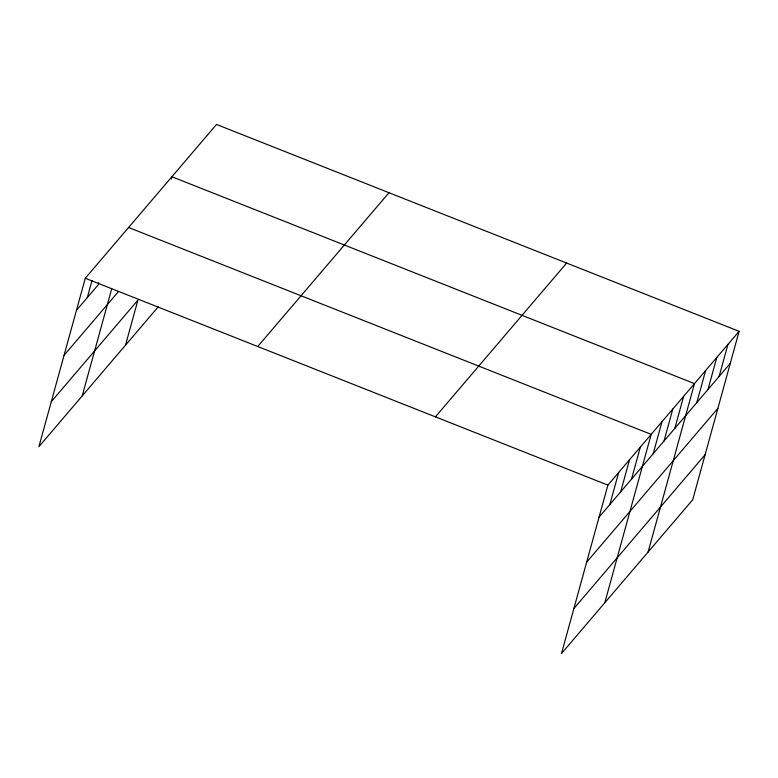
<?xml version="1.0" encoding="UTF-8"?>
<svg xmlns="http://www.w3.org/2000/svg" width="778" height="778" viewBox="0 0 778 778"><rect width="100%" height="100%" fill="white"/><g stroke="black" fill="none" stroke-linecap="round" stroke-linejoin="round"><path stroke-width="1.17" d="M739.1 331.321L607.881 485.122L561.483 653.549L692.712 499.748L739.1 331.321L216.517 124.451L85.288 278.252L38.9 446.679L158.226 306.824M87.292 297.624L92.018 280.45M98.748 282.647L98.116 284.933L76.458 310.315M82.205 395.924L111.711 288.813M125.511 345.169L137.901 300.172L51.299 401.681M171.267 179.037L171.899 176.742L694.482 383.612L648.093 552.04M609.874 504.494L618.705 472.431M620.698 491.803L629.528 459.749M631.522 479.112L640.352 447.058M604.788 602.794L651.176 434.367L128.594 227.497M653.18 453.739L662.01 421.676M664.004 441.048L672.834 408.985M674.827 428.357L683.658 396.303M696.806 402.596L705.636 370.542M707.961 389.525L716.791 357.462M719.115 376.445L727.945 344.391M64.068 355.313L118.198 291.867M257.742 346.521L388.971 192.72M435.427 416.852L566.647 263.052M599.05 517.185L730.27 363.375M586.651 562.183L717.87 408.372M573.882 608.552L705.101 454.741M85.288 278.252L607.881 485.122"/></g></svg>
